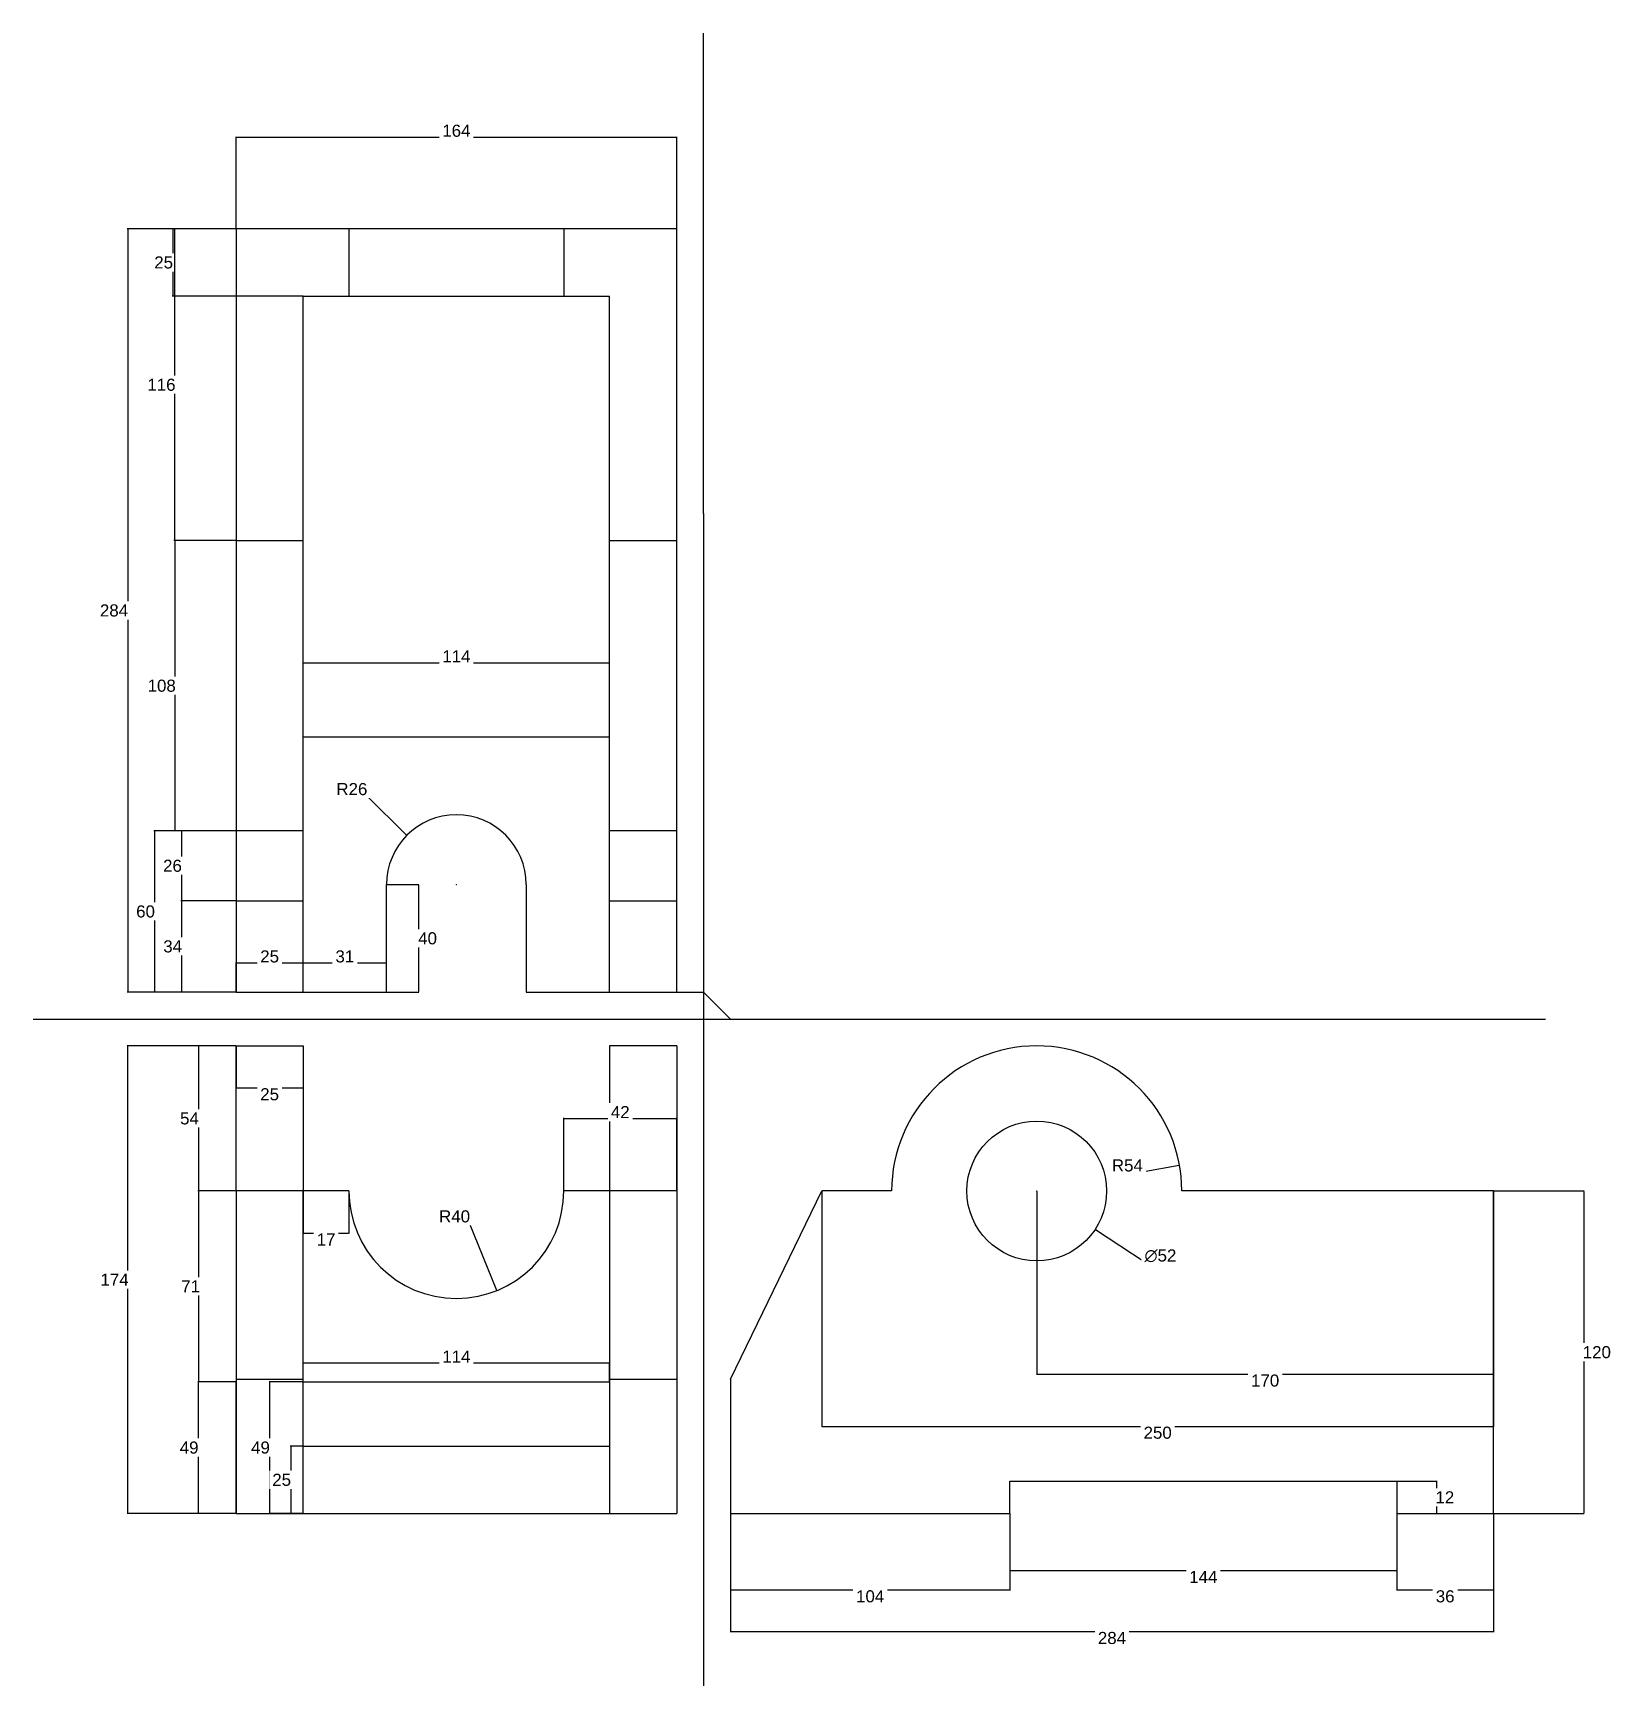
# Model space of a CAD drawing. Header units: inches. Extents: x 0 to 589, y 1 to 617.
import ezdxf

# ---------------------------------------------------------------- set-up
doc = ezdxf.new("R2010")
doc.units = ezdxf.units.IN
doc.header["$MEASUREMENT"] = 0
doc.styles.get("Standard").update_dxf_attribs({"font": 'arial.ttf'})
doc.dimstyles.get("Standard").update_dxf_attribs({"dimtxt": 4.5, "dimasz": 0.18, "dimexe": 0.18, "dimexo": 0.0625, "dimgap": 0.09, "dimtad": 2, "dimtih": 1, "dimtoh": 1, "dimdec": 0, "dimzin": 0, "dimdsep": 46, "dimtxsty": 'Standard', "dimcen": 0.09, "dimclrd": 1, "dimclre": 2, "dimclrt": 3, "dimadec": 0, "dimazin": 0, "dimtfac": 1, "dimtdec": 0, "dimtofl": 0, "dimtmove": 0, "dimatfit": 3, "dimfxl": 1, "dimtfill": 1, "dimtfillclr": 4, "dimtolj": 1, "dimtzin": 0, "dimarcsym": 0})

# ---------------------------------------------------------------- blocks, each defined once
blk = doc.blocks.new('*D5')
at = {"color": 2, "lineweight": -2, "transparency": 16777216}
for p, q in [((75.81, 543.71), (75.81, 577.94)), ((239.81, 543.71), (239.81, 577.94))]:
    blk.add_line(p, q, dxfattribs=at)
at = {"color": 1, "lineweight": -2, "transparency": 16777216}
blk.add_line((75.99, 577.76), (239.63, 577.76), dxfattribs=at)
at = {"color": 1, "transparency": 16777216}
for points in [[(75.99, 577.79), (75.99, 577.73), (75.81, 577.76)], [(239.63, 577.79), (239.63, 577.73), (239.81, 577.76)]]:
    blk.add_solid(points, dxfattribs=at)
at = {"layer": 'Defpoints', "color": 0, "transparency": 16777216}
for p in [(239.81, 577.76), (75.81, 543.64), (239.81, 543.64)]:
    blk.add_point(p, dxfattribs=at)
at = {"color": 3, "transparency": 16777216, "insert": (157.81, 580.15), "char_height": 4.5, "attachment_point": 5, "bg_fill": 3, "box_fill_scale": 1.25, "bg_fill_color": 256, "bg_fill_true_color": 13158600, "bg_fill_transparency": 0}
blk.add_mtext('\\A1;164', dxfattribs=at)
blk = doc.blocks.new('*D6')
at = {"color": 2, "lineweight": -2, "transparency": 16777216}
for p, q in [((75.75, 543.64), (35.3, 543.64)), ((75.75, 259.64), (35.3, 259.64))]:
    blk.add_line(p, q, dxfattribs=at)
at = {"color": 1, "lineweight": -2, "transparency": 16777216}
blk.add_line((35.48, 543.46), (35.48, 259.82), dxfattribs=at)
at = {"color": 1, "transparency": 16777216}
for points in [[(35.45, 543.46), (35.51, 543.46), (35.48, 543.64)], [(35.45, 259.82), (35.51, 259.82), (35.48, 259.64)]]:
    blk.add_solid(points, dxfattribs=at)
at = {"layer": 'Defpoints', "color": 0, "transparency": 16777216}
for p in [(75.81, 543.64), (35.48, 259.64), (75.81, 259.64)]:
    blk.add_point(p, dxfattribs=at)
at = {"color": 3, "transparency": 16777216, "insert": (30.39, 401.64), "char_height": 4.5, "attachment_point": 5, "bg_fill": 3, "box_fill_scale": 1.25, "bg_fill_color": 256, "bg_fill_true_color": 13158600, "bg_fill_transparency": 0}
blk.add_mtext('\\A1;284', dxfattribs=at)
blk = doc.blocks.new('*D7')
at = {"color": 2, "lineweight": -2, "transparency": 16777216}
for p, q in [((101.31, 543.64), (52.06, 543.64)), ((100.75, 518.64), (52.06, 518.64))]:
    blk.add_line(p, q, dxfattribs=at)
at = {"color": 1, "lineweight": -2, "transparency": 16777216}
blk.add_line((52.24, 543.46), (52.24, 518.82), dxfattribs=at)
at = {"color": 1, "transparency": 16777216}
for points in [[(52.21, 543.46), (52.27, 543.46), (52.24, 543.64)], [(52.21, 518.82), (52.27, 518.82), (52.24, 518.64)]]:
    blk.add_solid(points, dxfattribs=at)
at = {"layer": 'Defpoints', "color": 0, "transparency": 16777216}
for p in [(101.37, 543.64), (52.24, 518.64), (100.81, 518.64)]:
    blk.add_point(p, dxfattribs=at)
at = {"color": 3, "transparency": 16777216, "insert": (48.87, 531.14), "char_height": 4.5, "attachment_point": 5, "bg_fill": 3, "box_fill_scale": 1.25, "bg_fill_color": 256, "bg_fill_true_color": 13158600, "bg_fill_transparency": 0}
blk.add_mtext('\\A1;25', dxfattribs=at)
blk = doc.blocks.new('*D9')
at = {"color": 2, "lineweight": -2, "transparency": 16777216}
for p, q in [((75.75, 293.64), (55.35, 293.64)), ((75.75, 259.64), (55.35, 259.64))]:
    blk.add_line(p, q, dxfattribs=at)
at = {"color": 1, "lineweight": -2, "transparency": 16777216}
blk.add_line((55.53, 293.46), (55.53, 259.82), dxfattribs=at)
at = {"color": 1, "transparency": 16777216}
for points in [[(55.5, 293.46), (55.56, 293.46), (55.53, 293.64)], [(55.5, 259.82), (55.56, 259.82), (55.53, 259.64)]]:
    blk.add_solid(points, dxfattribs=at)
at = {"layer": 'Defpoints', "color": 0, "transparency": 16777216}
for p in [(75.81, 293.64), (55.53, 259.64), (75.81, 259.64)]:
    blk.add_point(p, dxfattribs=at)
at = {"color": 3, "transparency": 16777216, "insert": (52.22, 276.64), "char_height": 4.5, "attachment_point": 5, "bg_fill": 3, "box_fill_scale": 1.25, "bg_fill_color": 256, "bg_fill_true_color": 13158600, "bg_fill_transparency": 0}
blk.add_mtext('\\A1;34', dxfattribs=at)
blk = doc.blocks.new('*D10')
at = {"color": 2, "lineweight": -2, "transparency": 16777216}
for p, q in [((75.75, 319.64), (55.32, 319.64)), ((75.75, 293.64), (55.32, 293.64))]:
    blk.add_line(p, q, dxfattribs=at)
at = {"color": 1, "lineweight": -2, "transparency": 16777216}
blk.add_line((55.5, 319.46), (55.5, 293.82), dxfattribs=at)
at = {"color": 1, "transparency": 16777216}
for points in [[(55.47, 319.46), (55.53, 319.46), (55.5, 319.64)], [(55.47, 293.82), (55.53, 293.82), (55.5, 293.64)]]:
    blk.add_solid(points, dxfattribs=at)
at = {"layer": 'Defpoints', "color": 0, "transparency": 16777216}
for p in [(75.81, 319.64), (55.5, 293.64), (75.81, 293.64)]:
    blk.add_point(p, dxfattribs=at)
at = {"color": 3, "transparency": 16777216, "insert": (52.15, 306.64), "char_height": 4.5, "attachment_point": 5, "bg_fill": 3, "box_fill_scale": 1.25, "bg_fill_color": 256, "bg_fill_true_color": 13158600, "bg_fill_transparency": 0}
blk.add_mtext('\\A1;26', dxfattribs=at)
blk = doc.blocks.new('*D11')
at = {"color": 2, "lineweight": -2, "transparency": 16777216}
for p, q in [((75.75, 319.64), (45.27, 319.64)), ((75.75, 259.64), (45.27, 259.64))]:
    blk.add_line(p, q, dxfattribs=at)
at = {"color": 1, "lineweight": -2, "transparency": 16777216}
blk.add_line((45.45, 319.46), (45.45, 259.82), dxfattribs=at)
at = {"color": 1, "transparency": 16777216}
for points in [[(45.42, 319.46), (45.48, 319.46), (45.45, 319.64)], [(45.42, 259.82), (45.48, 259.82), (45.45, 259.64)]]:
    blk.add_solid(points, dxfattribs=at)
at = {"layer": 'Defpoints', "color": 0, "transparency": 16777216}
for p in [(75.81, 319.64), (45.45, 259.64), (75.81, 259.64)]:
    blk.add_point(p, dxfattribs=at)
at = {"color": 3, "transparency": 16777216, "insert": (42.13, 289.64), "char_height": 4.5, "attachment_point": 5, "bg_fill": 3, "box_fill_scale": 1.25, "bg_fill_color": 256, "bg_fill_true_color": 13158600, "bg_fill_transparency": 0}
blk.add_mtext('\\A1;60', dxfattribs=at)
blk = doc.blocks.new('*D12')
at = {"color": 2, "lineweight": -2, "transparency": 16777216}
for p, q in [((75.81, 259.71), (75.81, 270.7)), ((100.81, 259.71), (100.81, 270.7))]:
    blk.add_line(p, q, dxfattribs=at)
at = {"color": 1, "lineweight": -2, "transparency": 16777216}
blk.add_line((75.99, 270.52), (100.63, 270.52), dxfattribs=at)
at = {"color": 1, "transparency": 16777216}
for points in [[(75.99, 270.55), (75.99, 270.49), (75.81, 270.52)], [(100.63, 270.55), (100.63, 270.49), (100.81, 270.52)]]:
    blk.add_solid(points, dxfattribs=at)
at = {"layer": 'Defpoints', "color": 0, "transparency": 16777216}
for p in [(100.81, 270.52), (75.81, 259.64), (100.81, 259.64)]:
    blk.add_point(p, dxfattribs=at)
at = {"color": 3, "transparency": 16777216, "insert": (88.31, 272.9), "char_height": 4.5, "attachment_point": 5, "bg_fill": 3, "box_fill_scale": 1.25, "bg_fill_color": 256, "bg_fill_true_color": 13158600, "bg_fill_transparency": 0}
blk.add_mtext('\\A1;25', dxfattribs=at)
blk = doc.blocks.new('*D13')
at = {"color": 2, "lineweight": -2, "transparency": 16777216}
for p, q in [((100.81, 259.71), (100.81, 270.7)), ((131.81, 259.71), (131.81, 270.7))]:
    blk.add_line(p, q, dxfattribs=at)
at = {"color": 1, "lineweight": -2, "transparency": 16777216}
blk.add_line((100.99, 270.52), (131.63, 270.52), dxfattribs=at)
at = {"color": 1, "transparency": 16777216}
for points in [[(100.99, 270.55), (100.99, 270.49), (100.81, 270.52)], [(131.63, 270.55), (131.63, 270.49), (131.81, 270.52)]]:
    blk.add_solid(points, dxfattribs=at)
at = {"layer": 'Defpoints', "color": 0, "transparency": 16777216}
for p in [(131.81, 270.52), (100.81, 259.64), (131.81, 259.64)]:
    blk.add_point(p, dxfattribs=at)
at = {"color": 3, "transparency": 16777216, "insert": (116.31, 272.9), "char_height": 4.5, "attachment_point": 5, "bg_fill": 3, "box_fill_scale": 1.25, "bg_fill_color": 256, "bg_fill_true_color": 13158600, "bg_fill_transparency": 0}
blk.add_mtext('\\A1;31', dxfattribs=at)
blk = doc.blocks.new('*D14')
at = {"color": 1, "lineweight": -2, "transparency": 16777216}
for p, q in [((113.54, 332.79), (124.38, 332.79)), ((124.38, 332.79), (139.22, 318.07))]:
    blk.add_line(p, q, dxfattribs=at)
at = {"color": 2, "lineweight": -2, "transparency": 16777216}
for p, q in [((157.72, 299.64), (157.9, 299.64)), ((157.81, 299.55), (157.81, 299.73))]:
    blk.add_line(p, q, dxfattribs=at)
at = {"color": 1, "transparency": 16777216}
blk.add_solid([(139.24, 318.09), (139.2, 318.05), (139.35, 317.95)], dxfattribs=at)
at = {"layer": 'Defpoints', "color": 0, "transparency": 16777216}
for p in [(139.35, 317.95), (157.81, 299.64)]:
    blk.add_point(p, dxfattribs=at)
at = {"color": 3, "transparency": 16777216, "insert": (118.91, 335.17), "char_height": 4.5, "attachment_point": 5, "bg_fill": 3, "box_fill_scale": 1.25, "bg_fill_color": 256, "bg_fill_true_color": 13158600, "bg_fill_transparency": 0}
blk.add_mtext('\\A1;R26', dxfattribs=at)
blk = doc.blocks.new('*D15')
at = {"color": 2, "lineweight": -2, "transparency": 16777216}
for p, q in [((131.88, 299.64), (143.88, 299.64)), ((131.88, 259.64), (143.88, 259.64))]:
    blk.add_line(p, q, dxfattribs=at)
at = {"color": 1, "lineweight": -2, "transparency": 16777216}
blk.add_line((143.7, 299.46), (143.7, 259.82), dxfattribs=at)
at = {"color": 1, "transparency": 16777216}
for points in [[(143.67, 299.46), (143.73, 299.46), (143.7, 299.64)], [(143.67, 259.82), (143.73, 259.82), (143.7, 259.64)]]:
    blk.add_solid(points, dxfattribs=at)
at = {"layer": 'Defpoints', "color": 0, "transparency": 16777216}
for p in [(131.81, 299.64), (131.81, 259.64), (143.7, 259.64)]:
    blk.add_point(p, dxfattribs=at)
at = {"color": 3, "transparency": 16777216, "insert": (147.1, 279.64), "char_height": 4.5, "attachment_point": 5, "bg_fill": 3, "box_fill_scale": 1.25, "bg_fill_color": 256, "bg_fill_true_color": 13158600, "bg_fill_transparency": 0}
blk.add_mtext('\\A1;40', dxfattribs=at)
blk = doc.blocks.new('*D17')
at = {"color": 2, "lineweight": -2, "transparency": 16777216}
for p, q in [((75.75, 543.64), (52.71, 543.64)), ((75.75, 427.64), (52.71, 427.64))]:
    blk.add_line(p, q, dxfattribs=at)
at = {"color": 1, "lineweight": -2, "transparency": 16777216}
blk.add_line((52.89, 543.46), (52.89, 427.82), dxfattribs=at)
at = {"color": 1, "transparency": 16777216}
for points in [[(52.86, 543.46), (52.92, 543.46), (52.89, 543.64)], [(52.86, 427.82), (52.92, 427.82), (52.89, 427.64)]]:
    blk.add_solid(points, dxfattribs=at)
at = {"layer": 'Defpoints', "color": 0, "transparency": 16777216}
for p in [(75.81, 543.64), (52.89, 427.64), (75.81, 427.64)]:
    blk.add_point(p, dxfattribs=at)
at = {"color": 3, "transparency": 16777216, "insert": (48.04, 485.64), "char_height": 4.5, "attachment_point": 5, "bg_fill": 3, "box_fill_scale": 1.25, "bg_fill_color": 256, "bg_fill_true_color": 13158600, "bg_fill_transparency": 0}
blk.add_mtext('\\A1;116', dxfattribs=at)
blk = doc.blocks.new('*D20')
at = {"color": 2, "lineweight": -2, "transparency": 16777216}
for p, q in [((100.81, 354.71), (100.81, 382.42)), ((214.81, 354.71), (214.81, 382.42))]:
    blk.add_line(p, q, dxfattribs=at)
at = {"color": 1, "lineweight": -2, "transparency": 16777216}
blk.add_line((100.99, 382.24), (214.63, 382.24), dxfattribs=at)
at = {"color": 1, "transparency": 16777216}
for points in [[(100.99, 382.27), (100.99, 382.21), (100.81, 382.24)], [(214.63, 382.27), (214.63, 382.21), (214.81, 382.24)]]:
    blk.add_solid(points, dxfattribs=at)
at = {"layer": 'Defpoints', "color": 0, "transparency": 16777216}
for p in [(214.81, 382.24), (100.81, 354.64), (214.81, 354.64)]:
    blk.add_point(p, dxfattribs=at)
at = {"color": 3, "transparency": 16777216, "insert": (157.81, 384.59), "char_height": 4.5, "attachment_point": 5, "bg_fill": 3, "box_fill_scale": 1.25, "bg_fill_color": 256, "bg_fill_true_color": 13158600, "bg_fill_transparency": 0}
blk.add_mtext('\\A1;114', dxfattribs=at)
blk = doc.blocks.new('*D21')
at = {"color": 2, "lineweight": -2, "transparency": 16777216}
for p, q in [((75.81, 239.58), (75.81, 223.82)), ((100.81, 239.58), (100.81, 223.82))]:
    blk.add_line(p, q, dxfattribs=at)
at = {"color": 1, "lineweight": -2, "transparency": 16777216}
blk.add_line((75.99, 224), (100.63, 224), dxfattribs=at)
at = {"color": 1, "transparency": 16777216}
for points in [[(75.99, 224.03), (75.99, 223.97), (75.81, 224)], [(100.63, 224.03), (100.63, 223.97), (100.81, 224)]]:
    blk.add_solid(points, dxfattribs=at)
at = {"layer": 'Defpoints', "color": 0, "transparency": 16777216}
for p in [(75.81, 239.64), (100.81, 239.64), (100.81, 224)]:
    blk.add_point(p, dxfattribs=at)
at = {"color": 3, "transparency": 16777216, "insert": (88.31, 221.61), "char_height": 4.5, "attachment_point": 5, "bg_fill": 3, "box_fill_scale": 1.25, "bg_fill_color": 256, "bg_fill_true_color": 13158600, "bg_fill_transparency": 0}
blk.add_mtext('\\A1;25', dxfattribs=at)
blk = doc.blocks.new('*D22')
at = {"color": 2, "lineweight": -2, "transparency": 16777216}
for p, q in [((75.75, 239.64), (61.6, 239.64)), ((75.75, 185.64), (61.6, 185.64))]:
    blk.add_line(p, q, dxfattribs=at)
at = {"color": 1, "lineweight": -2, "transparency": 16777216}
blk.add_line((61.78, 239.46), (61.78, 185.82), dxfattribs=at)
at = {"color": 1, "transparency": 16777216}
for points in [[(61.75, 239.46), (61.81, 239.46), (61.78, 239.64)], [(61.75, 185.82), (61.81, 185.82), (61.78, 185.64)]]:
    blk.add_solid(points, dxfattribs=at)
at = {"layer": 'Defpoints', "color": 0, "transparency": 16777216}
for p in [(75.81, 239.64), (61.78, 185.64), (75.81, 185.64)]:
    blk.add_point(p, dxfattribs=at)
at = {"color": 3, "transparency": 16777216, "insert": (58.48, 212.64), "char_height": 4.5, "attachment_point": 5, "bg_fill": 3, "box_fill_scale": 1.25, "bg_fill_color": 256, "bg_fill_true_color": 13158600, "bg_fill_transparency": 0}
blk.add_mtext('\\A1;54', dxfattribs=at)
blk = doc.blocks.new('*D23')
at = {"color": 2, "lineweight": -2, "transparency": 16777216}
for p, q in [((100.81, 185.58), (100.81, 169.76)), ((117.81, 185.58), (117.81, 169.76))]:
    blk.add_line(p, q, dxfattribs=at)
at = {"color": 1, "lineweight": -2, "transparency": 16777216}
blk.add_line((100.99, 169.94), (117.63, 169.94), dxfattribs=at)
at = {"color": 1, "transparency": 16777216}
for points in [[(100.99, 169.97), (100.99, 169.91), (100.81, 169.94)], [(117.63, 169.97), (117.63, 169.91), (117.81, 169.94)]]:
    blk.add_solid(points, dxfattribs=at)
at = {"layer": 'Defpoints', "color": 0, "transparency": 16777216}
for p in [(100.81, 185.64), (117.81, 185.64), (117.81, 169.94)]:
    blk.add_point(p, dxfattribs=at)
at = {"color": 3, "transparency": 16777216, "insert": (109.31, 167.59), "char_height": 4.5, "attachment_point": 5, "bg_fill": 3, "box_fill_scale": 1.25, "bg_fill_color": 256, "bg_fill_true_color": 13158600, "bg_fill_transparency": 0}
blk.add_mtext('\\A1;17', dxfattribs=at)
blk = doc.blocks.new('*D24')
at = {"color": 2, "lineweight": -2, "transparency": 16777216}
for p, q in [((75.75, 185.64), (61.6, 185.64)), ((75.75, 114.64), (61.6, 114.64))]:
    blk.add_line(p, q, dxfattribs=at)
at = {"color": 1, "lineweight": -2, "transparency": 16777216}
blk.add_line((61.78, 185.46), (61.78, 114.82), dxfattribs=at)
at = {"color": 1, "transparency": 16777216}
for points in [[(61.75, 185.46), (61.81, 185.46), (61.78, 185.64)], [(61.75, 114.82), (61.81, 114.82), (61.78, 114.64)]]:
    blk.add_solid(points, dxfattribs=at)
at = {"layer": 'Defpoints', "color": 0, "transparency": 16777216}
for p in [(75.81, 185.64), (61.78, 114.64), (75.81, 114.64)]:
    blk.add_point(p, dxfattribs=at)
at = {"color": 3, "transparency": 16777216, "insert": (58.92, 150.14), "char_height": 4.5, "attachment_point": 5, "bg_fill": 3, "box_fill_scale": 1.25, "bg_fill_color": 256, "bg_fill_true_color": 13158600, "bg_fill_transparency": 0}
blk.add_mtext('\\A1;71', dxfattribs=at)
blk = doc.blocks.new('*D25')
at = {"color": 2, "lineweight": -2, "transparency": 16777216}
for p, q in [((75.75, 114.64), (61.58, 114.64)), ((75.75, 65.64), (61.58, 65.64))]:
    blk.add_line(p, q, dxfattribs=at)
at = {"color": 1, "lineweight": -2, "transparency": 16777216}
blk.add_line((61.76, 114.46), (61.76, 65.82), dxfattribs=at)
at = {"color": 1, "transparency": 16777216}
for points in [[(61.73, 114.46), (61.79, 114.46), (61.76, 114.64)], [(61.73, 65.82), (61.79, 65.82), (61.76, 65.64)]]:
    blk.add_solid(points, dxfattribs=at)
at = {"layer": 'Defpoints', "color": 0, "transparency": 16777216}
for p in [(75.81, 114.64), (61.76, 65.64), (75.81, 65.64)]:
    blk.add_point(p, dxfattribs=at)
at = {"color": 3, "transparency": 16777216, "insert": (58.35, 90.14), "char_height": 4.5, "attachment_point": 5, "bg_fill": 3, "box_fill_scale": 1.25, "bg_fill_color": 256, "bg_fill_true_color": 13158600, "bg_fill_transparency": 0}
blk.add_mtext('\\A1;49', dxfattribs=at)
blk = doc.blocks.new('*D26')
at = {"color": 2, "lineweight": -2, "transparency": 16777216}
for p, q in [((75.75, 239.64), (35.25, 239.64)), ((75.75, 65.64), (35.25, 65.64))]:
    blk.add_line(p, q, dxfattribs=at)
at = {"color": 1, "lineweight": -2, "transparency": 16777216}
blk.add_line((35.43, 239.46), (35.43, 65.82), dxfattribs=at)
at = {"color": 1, "transparency": 16777216}
for points in [[(35.4, 239.46), (35.46, 239.46), (35.43, 239.64)], [(35.4, 65.82), (35.46, 65.82), (35.43, 65.64)]]:
    blk.add_solid(points, dxfattribs=at)
at = {"layer": 'Defpoints', "color": 0, "transparency": 16777216}
for p in [(75.81, 239.64), (35.43, 65.64), (75.81, 65.64)]:
    blk.add_point(p, dxfattribs=at)
at = {"color": 3, "transparency": 16777216, "insert": (30.59, 152.64), "char_height": 4.5, "attachment_point": 5, "bg_fill": 3, "box_fill_scale": 1.25, "bg_fill_color": 256, "bg_fill_true_color": 13158600, "bg_fill_transparency": 0}
blk.add_mtext('\\A1;174', dxfattribs=at)
blk = doc.blocks.new('*D27')
at = {"color": 2, "lineweight": -2, "transparency": 16777216}
for p, q in [((100.75, 114.64), (88.13, 114.64)), ((100.75, 65.64), (88.13, 65.64))]:
    blk.add_line(p, q, dxfattribs=at)
at = {"color": 1, "lineweight": -2, "transparency": 16777216}
blk.add_line((88.31, 114.46), (88.31, 65.82), dxfattribs=at)
at = {"color": 1, "transparency": 16777216}
for points in [[(88.28, 114.46), (88.34, 114.46), (88.31, 114.64)], [(88.28, 65.82), (88.34, 65.82), (88.31, 65.64)]]:
    blk.add_solid(points, dxfattribs=at)
at = {"layer": 'Defpoints', "color": 0, "transparency": 16777216}
for p in [(100.81, 114.64), (88.31, 65.64), (100.81, 65.64)]:
    blk.add_point(p, dxfattribs=at)
at = {"color": 3, "transparency": 16777216, "insert": (84.91, 90.14), "char_height": 4.5, "attachment_point": 5, "bg_fill": 3, "box_fill_scale": 1.25, "bg_fill_color": 256, "bg_fill_true_color": 13158600, "bg_fill_transparency": 0}
blk.add_mtext('\\A1;49', dxfattribs=at)
blk = doc.blocks.new('*D28')
at = {"color": 2, "lineweight": -2, "transparency": 16777216}
for p, q in [((100.75, 90.64), (95.98, 90.64)), ((100.75, 65.64), (95.98, 65.64))]:
    blk.add_line(p, q, dxfattribs=at)
at = {"color": 1, "lineweight": -2, "transparency": 16777216}
blk.add_line((96.16, 90.46), (96.16, 65.82), dxfattribs=at)
at = {"color": 1, "transparency": 16777216}
for points in [[(96.13, 90.46), (96.19, 90.46), (96.16, 90.64)], [(96.13, 65.82), (96.19, 65.82), (96.16, 65.64)]]:
    blk.add_solid(points, dxfattribs=at)
at = {"layer": 'Defpoints', "color": 0, "transparency": 16777216}
for p in [(100.81, 90.64), (96.16, 65.64), (100.81, 65.64)]:
    blk.add_point(p, dxfattribs=at)
at = {"color": 3, "transparency": 16777216, "insert": (92.79, 78.14), "char_height": 4.5, "attachment_point": 5, "bg_fill": 3, "box_fill_scale": 1.25, "bg_fill_color": 256, "bg_fill_true_color": 13158600, "bg_fill_transparency": 0}
blk.add_mtext('\\A1;25', dxfattribs=at)
blk = doc.blocks.new('*D29')
at = {"color": 2, "lineweight": -2, "transparency": 16777216}
for p, q in [((100.81, 114.71), (100.81, 121.84)), ((214.81, 114.71), (214.81, 121.84))]:
    blk.add_line(p, q, dxfattribs=at)
at = {"color": 1, "lineweight": -2, "transparency": 16777216}
blk.add_line((100.99, 121.66), (214.63, 121.66), dxfattribs=at)
at = {"color": 1, "transparency": 16777216}
for points in [[(100.99, 121.69), (100.99, 121.63), (100.81, 121.66)], [(214.63, 121.69), (214.63, 121.63), (214.81, 121.66)]]:
    blk.add_solid(points, dxfattribs=at)
at = {"layer": 'Defpoints', "color": 0, "transparency": 16777216}
for p in [(214.81, 121.66), (100.81, 114.64), (214.81, 114.64)]:
    blk.add_point(p, dxfattribs=at)
at = {"color": 3, "transparency": 16777216, "insert": (157.81, 124), "char_height": 4.5, "attachment_point": 5, "bg_fill": 3, "box_fill_scale": 1.25, "bg_fill_color": 256, "bg_fill_true_color": 13158600, "bg_fill_transparency": 0}
blk.add_mtext('\\A1;114', dxfattribs=at)
blk = doc.blocks.new('*D30')
at = {"color": 1, "lineweight": -2, "transparency": 16777216}
for p, q in [((151.78, 173.78), (162.6, 173.78)), ((162.6, 173.78), (172.72, 148.72))]:
    blk.add_line(p, q, dxfattribs=at)
at = {"color": 1, "transparency": 16777216}
blk.add_solid([(172.75, 148.73), (172.69, 148.71), (172.79, 148.55)], dxfattribs=at)
at = {"layer": 'Defpoints', "color": 0, "transparency": 16777216}
for p in [(157.81, 185.64), (172.79, 148.55)]:
    blk.add_point(p, dxfattribs=at)
at = {"color": 3, "transparency": 16777216, "insert": (157.14, 176.17), "char_height": 4.5, "attachment_point": 5, "bg_fill": 3, "box_fill_scale": 1.25, "bg_fill_color": 256, "bg_fill_true_color": 13158600, "bg_fill_transparency": 0}
blk.add_mtext('\\A1;R40', dxfattribs=at)
blk = doc.blocks.new('*D31')
at = {"color": 2, "lineweight": -2, "transparency": 16777216}
for p, q in [((75.75, 427.64), (52.81, 427.64)), ((75.75, 319.64), (52.81, 319.64))]:
    blk.add_line(p, q, dxfattribs=at)
at = {"color": 1, "lineweight": -2, "transparency": 16777216}
blk.add_line((52.99, 427.46), (52.99, 319.82), dxfattribs=at)
at = {"color": 1, "transparency": 16777216}
for points in [[(52.96, 427.46), (53.02, 427.46), (52.99, 427.64)], [(52.96, 319.82), (53.02, 319.82), (52.99, 319.64)]]:
    blk.add_solid(points, dxfattribs=at)
at = {"layer": 'Defpoints', "color": 0, "transparency": 16777216}
for p in [(75.81, 427.64), (52.99, 319.64), (75.81, 319.64)]:
    blk.add_point(p, dxfattribs=at)
at = {"color": 3, "transparency": 16777216, "insert": (48.14, 373.64), "char_height": 4.5, "attachment_point": 5, "bg_fill": 3, "box_fill_scale": 1.25, "bg_fill_color": 256, "bg_fill_true_color": 13158600, "bg_fill_transparency": 0}
blk.add_mtext('\\A1;108', dxfattribs=at)
blk = doc.blocks.new('*D32')
at = {"color": 2, "lineweight": -2, "transparency": 16777216}
for p, q in [((259.81, 65.58), (259.81, 21.49)), ((543.81, 65.58), (543.81, 21.49))]:
    blk.add_line(p, q, dxfattribs=at)
at = {"color": 1, "lineweight": -2, "transparency": 16777216}
blk.add_line((259.99, 21.67), (543.63, 21.67), dxfattribs=at)
at = {"color": 1, "transparency": 16777216}
for points in [[(259.99, 21.7), (259.99, 21.64), (259.81, 21.67)], [(543.63, 21.7), (543.63, 21.64), (543.81, 21.67)]]:
    blk.add_solid(points, dxfattribs=at)
at = {"layer": 'Defpoints', "color": 0, "transparency": 16777216}
for p in [(259.81, 65.64), (543.81, 65.64), (543.81, 21.67)]:
    blk.add_point(p, dxfattribs=at)
at = {"color": 3, "transparency": 16777216, "insert": (401.81, 19.28), "char_height": 4.5, "attachment_point": 5, "bg_fill": 3, "box_fill_scale": 1.25, "bg_fill_color": 256, "bg_fill_true_color": 13158600, "bg_fill_transparency": 0}
blk.add_mtext('\\A1;284', dxfattribs=at)
blk = doc.blocks.new('*D33')
at = {"color": 2, "lineweight": -2, "transparency": 16777216}
for p, q in [((259.81, 65.58), (259.81, 36.99)), ((363.81, 65.58), (363.81, 36.99))]:
    blk.add_line(p, q, dxfattribs=at)
at = {"color": 1, "lineweight": -2, "transparency": 16777216}
blk.add_line((259.99, 37.17), (363.63, 37.17), dxfattribs=at)
at = {"color": 1, "transparency": 16777216}
for points in [[(259.99, 37.2), (259.99, 37.14), (259.81, 37.17)], [(363.63, 37.2), (363.63, 37.14), (363.81, 37.17)]]:
    blk.add_solid(points, dxfattribs=at)
at = {"layer": 'Defpoints', "color": 0, "transparency": 16777216}
for p in [(259.81, 65.64), (363.81, 65.64), (363.81, 37.17)]:
    blk.add_point(p, dxfattribs=at)
at = {"color": 3, "transparency": 16777216, "insert": (311.81, 34.78), "char_height": 4.5, "attachment_point": 5, "bg_fill": 3, "box_fill_scale": 1.25, "bg_fill_color": 256, "bg_fill_true_color": 13158600, "bg_fill_transparency": 0}
blk.add_mtext('\\A1;104', dxfattribs=at)
blk = doc.blocks.new('*D35')
at = {"color": 2, "lineweight": -2, "transparency": 16777216}
for p, q in [((507.81, 65.58), (507.81, 36.99)), ((543.81, 65.58), (543.81, 36.99))]:
    blk.add_line(p, q, dxfattribs=at)
at = {"color": 1, "lineweight": -2, "transparency": 16777216}
blk.add_line((507.99, 37.17), (543.63, 37.17), dxfattribs=at)
at = {"color": 1, "transparency": 16777216}
for points in [[(507.99, 37.2), (507.99, 37.14), (507.81, 37.17)], [(543.63, 37.2), (543.63, 37.14), (543.81, 37.17)]]:
    blk.add_solid(points, dxfattribs=at)
at = {"layer": 'Defpoints', "color": 0, "transparency": 16777216}
for p in [(507.81, 65.64), (543.81, 65.64), (543.81, 37.17)]:
    blk.add_point(p, dxfattribs=at)
at = {"color": 3, "transparency": 16777216, "insert": (525.81, 34.78), "char_height": 4.5, "attachment_point": 5, "bg_fill": 3, "box_fill_scale": 1.25, "bg_fill_color": 256, "bg_fill_true_color": 13158600, "bg_fill_transparency": 0}
blk.add_mtext('\\A1;36', dxfattribs=at)
blk = doc.blocks.new('*D36')
at = {"color": 2, "lineweight": -2, "transparency": 16777216}
for p, q in [((543.88, 185.64), (577.6, 185.64)), ((543.88, 65.64), (577.6, 65.64))]:
    blk.add_line(p, q, dxfattribs=at)
at = {"color": 1, "lineweight": -2, "transparency": 16777216}
blk.add_line((577.42, 185.46), (577.42, 65.82), dxfattribs=at)
at = {"color": 1, "transparency": 16777216}
for points in [[(577.39, 185.46), (577.45, 185.46), (577.42, 185.64)], [(577.39, 65.82), (577.45, 65.82), (577.42, 65.64)]]:
    blk.add_solid(points, dxfattribs=at)
at = {"layer": 'Defpoints', "color": 0, "transparency": 16777216}
for p in [(543.81, 185.64), (543.81, 65.64), (577.42, 65.64)]:
    blk.add_point(p, dxfattribs=at)
at = {"color": 3, "transparency": 16777216, "insert": (582.26, 125.64), "char_height": 4.5, "attachment_point": 5, "bg_fill": 3, "box_fill_scale": 1.25, "bg_fill_color": 256, "bg_fill_true_color": 13158600, "bg_fill_transparency": 0}
blk.add_mtext('\\A1;120', dxfattribs=at)
blk = doc.blocks.new('*D37')
at = {"color": 2, "lineweight": -2, "transparency": 16777216}
for p, q in [((507.88, 77.64), (522.8, 77.64)), ((507.88, 65.64), (522.8, 65.64))]:
    blk.add_line(p, q, dxfattribs=at)
at = {"color": 1, "lineweight": -2, "transparency": 16777216}
blk.add_line((522.62, 77.46), (522.62, 65.82), dxfattribs=at)
at = {"color": 1, "transparency": 16777216}
for points in [[(522.59, 77.46), (522.65, 77.46), (522.62, 77.64)], [(522.59, 65.82), (522.65, 65.82), (522.62, 65.64)]]:
    blk.add_solid(points, dxfattribs=at)
at = {"layer": 'Defpoints', "color": 0, "transparency": 16777216}
for p in [(507.81, 77.64), (507.81, 65.64)]:
    blk.add_point(p, dxfattribs=at)
at = {"color": 3, "transparency": 16777216, "insert": (525.69, 71.64), "char_height": 4.5, "attachment_point": 5, "bg_fill": 3, "box_fill_scale": 1.25, "bg_fill_color": 256, "bg_fill_true_color": 13158600, "bg_fill_transparency": 0}
blk.add_mtext('\\A1;12', dxfattribs=at)
at = {"layer": 'Defpoints', "color": 0, "transparency": 16777216}
blk.add_point((522.62, 65.64), dxfattribs=at)
blk = doc.blocks.new('*D38')
at = {"color": 2, "lineweight": -2, "transparency": 16777216}
for p, q in [((363.81, 65.58), (363.81, 44.18)), ((507.81, 65.58), (507.81, 44.18))]:
    blk.add_line(p, q, dxfattribs=at)
at = {"color": 1, "lineweight": -2, "transparency": 16777216}
blk.add_line((363.99, 44.36), (507.63, 44.36), dxfattribs=at)
at = {"color": 1, "transparency": 16777216}
for points in [[(363.99, 44.39), (363.99, 44.33), (363.81, 44.36)], [(507.63, 44.39), (507.63, 44.33), (507.81, 44.36)]]:
    blk.add_solid(points, dxfattribs=at)
at = {"layer": 'Defpoints', "color": 0, "transparency": 16777216}
for p in [(363.81, 65.64), (507.81, 65.64), (507.81, 44.36)]:
    blk.add_point(p, dxfattribs=at)
at = {"color": 3, "transparency": 16777216, "insert": (435.81, 42.02), "char_height": 4.5, "attachment_point": 5, "bg_fill": 3, "box_fill_scale": 1.25, "bg_fill_color": 256, "bg_fill_true_color": 13158600, "bg_fill_transparency": 0}
blk.add_mtext('\\A1;144', dxfattribs=at)
blk = doc.blocks.new('*D39')
at = {"color": 2, "lineweight": -2, "transparency": 16777216}
for p, q in [((293.81, 185.58), (293.81, 97.87)), ((543.81, 185.58), (543.81, 97.87))]:
    blk.add_line(p, q, dxfattribs=at)
at = {"color": 1, "lineweight": -2, "transparency": 16777216}
blk.add_line((293.99, 98.05), (543.63, 98.05), dxfattribs=at)
at = {"color": 1, "transparency": 16777216}
for points in [[(293.99, 98.08), (293.99, 98.02), (293.81, 98.05)], [(543.63, 98.08), (543.63, 98.02), (543.81, 98.05)]]:
    blk.add_solid(points, dxfattribs=at)
at = {"layer": 'Defpoints', "color": 0, "transparency": 16777216}
for p in [(293.81, 185.64), (543.81, 185.64), (543.81, 98.05)]:
    blk.add_point(p, dxfattribs=at)
at = {"color": 3, "transparency": 16777216, "insert": (418.81, 95.67), "char_height": 4.5, "attachment_point": 5, "bg_fill": 3, "box_fill_scale": 1.25, "bg_fill_color": 256, "bg_fill_true_color": 13158600, "bg_fill_transparency": 0}
blk.add_mtext('\\A1;250', dxfattribs=at)
blk = doc.blocks.new('*D40')
at = {"color": 2, "lineweight": -2, "transparency": 16777216}
for p, q in [((373.81, 185.58), (373.81, 117.29)), ((543.81, 185.58), (543.81, 117.29))]:
    blk.add_line(p, q, dxfattribs=at)
at = {"color": 1, "lineweight": -2, "transparency": 16777216}
blk.add_line((373.99, 117.47), (543.63, 117.47), dxfattribs=at)
at = {"color": 1, "transparency": 16777216}
for points in [[(373.99, 117.5), (373.99, 117.44), (373.81, 117.47)], [(543.63, 117.5), (543.63, 117.44), (543.81, 117.47)]]:
    blk.add_solid(points, dxfattribs=at)
at = {"layer": 'Defpoints', "color": 0, "transparency": 16777216}
for p in [(373.81, 185.64), (543.81, 185.64), (543.81, 117.47)]:
    blk.add_point(p, dxfattribs=at)
at = {"color": 3, "transparency": 16777216, "insert": (458.81, 115.08), "char_height": 4.5, "attachment_point": 5, "bg_fill": 3, "box_fill_scale": 1.25, "bg_fill_color": 256, "bg_fill_true_color": 13158600, "bg_fill_transparency": 0}
blk.add_mtext('\\A1;170', dxfattribs=at)
blk = doc.blocks.new('*D41')
at = {"color": 2, "lineweight": -2, "transparency": 16777216}
for p, q in [((373.72, 185.64), (373.9, 185.64)), ((373.81, 185.55), (373.81, 185.73))]:
    blk.add_line(p, q, dxfattribs=at)
at = {"color": 1, "lineweight": -2, "transparency": 16777216}
for p, q in [((414.11, 158.98), (395.65, 171.2)), ((425.49, 158.98), (414.11, 158.98))]:
    blk.add_line(p, q, dxfattribs=at)
at = {"color": 1, "transparency": 16777216}
blk.add_solid([(395.66, 171.22), (395.63, 171.17), (395.5, 171.3)], dxfattribs=at)
at = {"layer": 'Defpoints', "color": 0, "transparency": 16777216}
for p in [(352.13, 199.99), (395.5, 171.3)]:
    blk.add_point(p, dxfattribs=at)
at = {"color": 3, "transparency": 16777216, "insert": (419.84, 161.5), "char_height": 4.5, "attachment_point": 5, "bg_fill": 3, "box_fill_scale": 1.25, "bg_fill_color": 256, "bg_fill_true_color": 13158600, "bg_fill_transparency": 0}
blk.add_mtext('\\A1;∅52', dxfattribs=at)
blk = doc.blocks.new('*D42')
at = {"color": 1, "lineweight": -2, "transparency": 16777216}
for p, q in [((402.17, 192.75), (413, 192.75)), ((413, 192.75), (426.77, 195.24))]:
    blk.add_line(p, q, dxfattribs=at)
at = {"color": 1, "transparency": 16777216}
blk.add_solid([(426.77, 195.27), (426.78, 195.21), (426.95, 195.27)], dxfattribs=at)
at = {"layer": 'Defpoints', "color": 0, "transparency": 16777216}
for p in [(426.95, 195.27), (373.81, 185.64)]:
    blk.add_point(p, dxfattribs=at)
at = {"color": 3, "transparency": 16777216, "insert": (407.54, 195.12), "char_height": 4.5, "attachment_point": 5, "bg_fill": 3, "box_fill_scale": 1.25, "bg_fill_color": 256, "bg_fill_true_color": 13158600, "bg_fill_transparency": 0}
blk.add_mtext('\\A1;R54', dxfattribs=at)
blk = doc.blocks.new('*D46')
at = {"color": 2, "lineweight": -2, "transparency": 16777216}
for p, q in [((197.81, 185.71), (197.81, 212.82)), ((239.81, 185.71), (239.81, 212.82))]:
    blk.add_line(p, q, dxfattribs=at)
at = {"color": 1, "lineweight": -2, "transparency": 16777216}
blk.add_line((197.99, 212.64), (239.63, 212.64), dxfattribs=at)
at = {"color": 1, "transparency": 16777216}
for points in [[(197.99, 212.67), (197.99, 212.61), (197.81, 212.64)], [(239.63, 212.67), (239.63, 212.61), (239.81, 212.64)]]:
    blk.add_solid(points, dxfattribs=at)
at = {"layer": 'Defpoints', "color": 0, "transparency": 16777216}
for p in [(239.81, 212.64), (197.81, 185.64), (239.81, 185.64)]:
    blk.add_point(p, dxfattribs=at)
at = {"color": 3, "transparency": 16777216, "insert": (218.81, 214.99), "char_height": 4.5, "attachment_point": 5, "bg_fill": 3, "box_fill_scale": 1.25, "bg_fill_color": 256, "bg_fill_true_color": 13158600, "bg_fill_transparency": 0}
blk.add_mtext('\\A1;42', dxfattribs=at)

msp = doc.modelspace()

# ---------------------------------------------------------------- linework, layer by layer
for p, q in [((249.81, 437.73), (249.81, 616.53)), ((239.81, 543.64), (75.81, 543.64)), ((75.81, 543.64), (75.81, 259.64)), ((117.81, 543.64), (117.81, 518.64)), ((197.81, 543.64), (197.81, 518.64)), ((239.81, 259.64), (239.81, 543.64)), ((100.81, 259.64), (100.81, 518.64)), ((100.81, 518.64), (214.81, 518.64)), ((214.81, 259.64), (214.81, 518.64)), ((249.81, 437.73), (249.81, 1.46)), ((214.81, 427.64), (239.81, 427.64)), ((100.81, 354.64), (214.81, 354.64)), ((100.81, 319.64), (75.81, 319.64)), ((239.81, 319.64), (214.81, 319.64)), ((131.81, 259.64), (131.81, 299.64)), ((183.81, 299.64), (183.81, 259.64)), ((75.81, 293.64), (100.81, 293.64)), ((214.81, 293.64), (239.81, 293.64)), ((75.81, 259.64), (100.81, 259.64)), ((100.81, 259.64), (131.81, 259.64)), ((183.81, 259.64), (239.81, 259.64)), ((0.26, 249.64), (563.11, 249.64)), ((75.81, 185.64), (75.81, 239.64)), ((75.81, 239.64), (100.81, 239.64)), ((100.81, 239.64), (100.81, 185.64)), ((239.81, 239.64), (214.81, 239.64)), ((214.81, 239.64), (214.81, 185.64)), ((239.81, 239.64), (239.81, 185.64)), ((117.81, 185.64), (75.81, 185.64)), ((75.81, 185.64), (75.81, 65.64)), ((100.81, 65.64), (100.81, 185.64)), ((239.81, 185.64), (197.81, 185.64)), ((214.81, 185.64), (214.81, 65.64)), ((239.81, 185.64), (239.81, 65.64)), ((259.81, 115.64), (293.81, 185.64)), ((319.81, 185.64), (293.81, 185.64)), ((543.81, 185.64), (427.81, 185.64)), ((543.81, 65.64), (543.81, 185.64)), ((75.81, 115.64), (100.81, 115.64)), ((75.81, 65.64), (75.81, 114.64)), ((100.81, 65.64), (100.81, 115.64)), ((100.81, 114.64), (214.81, 114.64)), ((214.81, 115.64), (239.81, 115.64)), ((259.81, 115.64), (259.81, 65.64)), ((75.81, 65.64), (75.81, 90.64)), ((100.81, 90.64), (131.81, 90.64)), ((131.81, 90.64), (183.81, 90.64)), ((183.81, 90.64), (214.81, 90.64)), ((363.81, 65.64), (363.81, 77.64)), ((363.81, 77.64), (507.81, 77.64)), ((507.81, 77.64), (507.81, 65.64)), ((75.81, 65.64), (100.81, 65.64)), ((100.81, 65.64), (131.81, 65.64)), ((131.81, 65.64), (183.81, 65.64)), ((183.81, 65.64), (214.81, 65.64)), ((214.81, 65.64), (239.81, 65.64)), ((259.81, 65.64), (363.81, 65.64)), ((507.81, 65.64), (543.81, 65.64))]:
    msp.add_line(p, q)
at = {"color": 6}
for p, q in [((239.81, 259.64), (249.81, 259.64)), ((249.81, 259.64), (259.81, 249.64))]:
    msp.add_line(p, q, dxfattribs=at)
msp.add_circle((373.81, 185.64), 26)
for centre, radius, start, end in [((157.81, 299.64), 26, 0, 180), ((373.81, 185.64), 54, 360, 180), ((157.81, 185.64), 40, 180, 0)]:
    msp.add_arc(centre, radius, start, end)

# ---------------------------------------------------------------- next in the draw order: dimensions: what is measured, and where the dimension line sits
for base, p1, p2, picture, middle in [((239.81, 577.76), (75.81, 543.64), (239.81, 543.64), '*D5', (157.81, 580.15)), ((214.81, 382.24), (100.81, 354.64), (214.81, 354.64), '*D20', (157.81, 384.59)), ((100.81, 224), (75.81, 239.64), (100.81, 239.64), '*D21', (88.31, 221.61)), ((239.81, 212.64), (197.81, 185.64), (239.81, 185.64), '*D46', (218.81, 214.99)), ((117.81, 169.94), (100.81, 185.64), (117.81, 185.64), '*D23', (109.31, 167.59)), ((543.81, 21.67), (259.81, 65.64), (543.81, 65.64), '*D32', (401.81, 19.28))]:
    dim = msp.add_linear_dim(base=base, p1=p1, p2=p2, dimstyle='Standard')
    dim.commit()
    dim.dimension.update_dxf_attribs({"geometry": picture, "text_midpoint": middle})
for center, mpoint, picture, middle in [((157.81, 299.64), (139.35, 317.95), '*D14', (118.91, 332.79)), ((157.81, 185.64), (172.79, 148.55), '*D30', (157.14, 173.78))]:
    dim = msp.add_radius_dim(center=center, mpoint=mpoint, dimstyle='Standard')
    dim.commit()
    dim.dimension.update_dxf_attribs({"geometry": picture, "text_midpoint": middle, "dimtype": 164})
dim = msp.add_linear_dim(base=(88.31, 65.64), p1=(100.81, 114.64), p2=(100.81, 65.64), angle=90, dimstyle='Standard')
dim.commit()
dim.dimension.update_dxf_attribs({"geometry": '*D27', "text_midpoint": (84.91, 90.14)})

# ---------------------------------------------------------------- next in the draw order: dimensions: what is measured, and where the dimension line sits
for base, p1, p2, picture, middle in [((35.48, 259.64), (75.81, 543.64), (75.81, 259.64), '*D6', (30.39, 401.64)), ((61.78, 185.64), (75.81, 239.64), (75.81, 185.64), '*D22', (58.48, 212.64)), ((96.16, 65.64), (100.81, 90.64), (100.81, 65.64), '*D28', (92.79, 78.14))]:
    dim = msp.add_linear_dim(base=base, p1=p1, p2=p2, angle=90, dimstyle='Standard')
    dim.commit()
    dim.dimension.update_dxf_attribs({"geometry": picture, "text_midpoint": middle})
for base, p1, p2, picture, middle in [((214.81, 121.66), (100.81, 114.64), (214.81, 114.64), '*D29', (157.81, 124)), ((363.81, 37.17), (259.81, 65.64), (363.81, 65.64), '*D33', (311.81, 34.78)), ((543.81, 37.17), (507.81, 65.64), (543.81, 65.64), '*D35', (525.81, 34.78))]:
    dim = msp.add_linear_dim(base=base, p1=p1, p2=p2, dimstyle='Standard')
    dim.commit()
    dim.dimension.update_dxf_attribs({"geometry": picture, "text_midpoint": middle})

# ---------------------------------------------------------------- next in the draw order: linework, layer by layer
msp.add_line((75.81, 427.64), (100.81, 427.64))

# ---------------------------------------------------------------- next in the draw order: dimensions: what is measured, and where the dimension line sits
for base, p1, p2, picture, middle in [((52.24, 518.64), (101.37, 543.64), (100.81, 518.64), '*D7', (48.87, 531.14)), ((55.53, 259.64), (75.81, 293.64), (75.81, 259.64), '*D9', (52.22, 276.64)), ((61.78, 114.64), (75.81, 185.64), (75.81, 114.64), '*D24', (58.92, 150.14)), ((577.42, 65.64), (543.81, 185.64), (543.81, 65.64), '*D36', (582.26, 125.64)), ((522.62, 65.64), (507.81, 77.64), (507.81, 65.64), '*D37', (525.69, 71.64))]:
    dim = msp.add_linear_dim(base=base, p1=p1, p2=p2, angle=90, dimstyle='Standard')
    dim.commit()
    dim.dimension.update_dxf_attribs({"geometry": picture, "text_midpoint": middle})

# ---------------------------------------------------------------- next in the draw order: dimensions: what is measured, and where the dimension line sits
for base, p1, p2, picture, middle in [((52.89, 427.64), (75.81, 543.64), (75.81, 427.64), '*D17', (48.04, 485.64)), ((55.5, 293.64), (75.81, 319.64), (75.81, 293.64), '*D10', (52.15, 306.64)), ((61.76, 65.64), (75.81, 114.64), (75.81, 65.64), '*D25', (58.35, 90.14))]:
    dim = msp.add_linear_dim(base=base, p1=p1, p2=p2, angle=90, dimstyle='Standard')
    dim.commit()
    dim.dimension.update_dxf_attribs({"geometry": picture, "text_midpoint": middle})
for base, p1, p2, picture, middle in [((543.81, 98.05), (293.81, 185.64), (543.81, 185.64), '*D39', (418.81, 95.67)), ((507.81, 44.36), (363.81, 65.64), (507.81, 65.64), '*D38', (435.81, 42.02))]:
    dim = msp.add_linear_dim(base=base, p1=p1, p2=p2, dimstyle='Standard')
    dim.commit()
    dim.dimension.update_dxf_attribs({"geometry": picture, "text_midpoint": middle})

# ---------------------------------------------------------------- next in the draw order: dimensions: what is measured, and where the dimension line sits
for base, p1, p2, picture, middle in [((45.45, 259.64), (75.81, 319.64), (75.81, 259.64), '*D11', (42.13, 289.64)), ((35.43, 65.64), (75.81, 239.64), (75.81, 65.64), '*D26', (30.59, 152.64))]:
    dim = msp.add_linear_dim(base=base, p1=p1, p2=p2, angle=90, dimstyle='Standard')
    dim.commit()
    dim.dimension.update_dxf_attribs({"geometry": picture, "text_midpoint": middle})
dim = msp.add_linear_dim(base=(543.81, 117.47), p1=(373.81, 185.64), p2=(543.81, 185.64), dimstyle='Standard')
dim.commit()
dim.dimension.update_dxf_attribs({"geometry": '*D40', "text_midpoint": (458.81, 115.08)})

# ---------------------------------------------------------------- next in the draw order: dimensions: what is measured, and where the dimension line sits
dim = msp.add_linear_dim(base=(52.99, 319.64), p1=(75.81, 427.64), p2=(75.81, 319.64), angle=90, dimstyle='Standard')
dim.commit()
dim.dimension.update_dxf_attribs({"geometry": '*D31', "text_midpoint": (48.14, 373.64)})
dim = msp.add_linear_dim(base=(100.81, 270.52), p1=(75.81, 259.64), p2=(100.81, 259.64), dimstyle='Standard')
dim.commit()
dim.dimension.update_dxf_attribs({"geometry": '*D12', "text_midpoint": (88.31, 272.9)})
dim = msp.add_diameter_dim_2p(p1=(352.13, 199.99), p2=(395.5, 171.3), dimstyle='Standard')
dim.commit()
dim.dimension.update_dxf_attribs({"geometry": '*D41', "text_midpoint": (419.84, 158.98), "dimtype": 163})

# ---------------------------------------------------------------- next in the draw order: dimensions: what is measured, and where the dimension line sits
dim = msp.add_linear_dim(base=(131.81, 270.52), p1=(100.81, 259.64), p2=(131.81, 259.64), dimstyle='Standard')
dim.commit()
dim.dimension.update_dxf_attribs({"geometry": '*D13', "text_midpoint": (116.31, 272.9)})
dim = msp.add_radius_dim(center=(373.81, 185.64), mpoint=(426.95, 195.27), dimstyle='Standard')
dim.commit()
dim.dimension.update_dxf_attribs({"geometry": '*D42', "text_midpoint": (413, 192.75), "dimtype": 164})

# ---------------------------------------------------------------- next in the draw order: dimensions: what is measured, and where the dimension line sits
dim = msp.add_linear_dim(base=(143.7, 259.64), p1=(131.81, 299.64), p2=(131.81, 259.64), angle=90, dimstyle='Standard')
dim.commit()
dim.dimension.update_dxf_attribs({"geometry": '*D15', "text_midpoint": (147.1, 279.64)})

doc.saveas('drawing.dxf')
